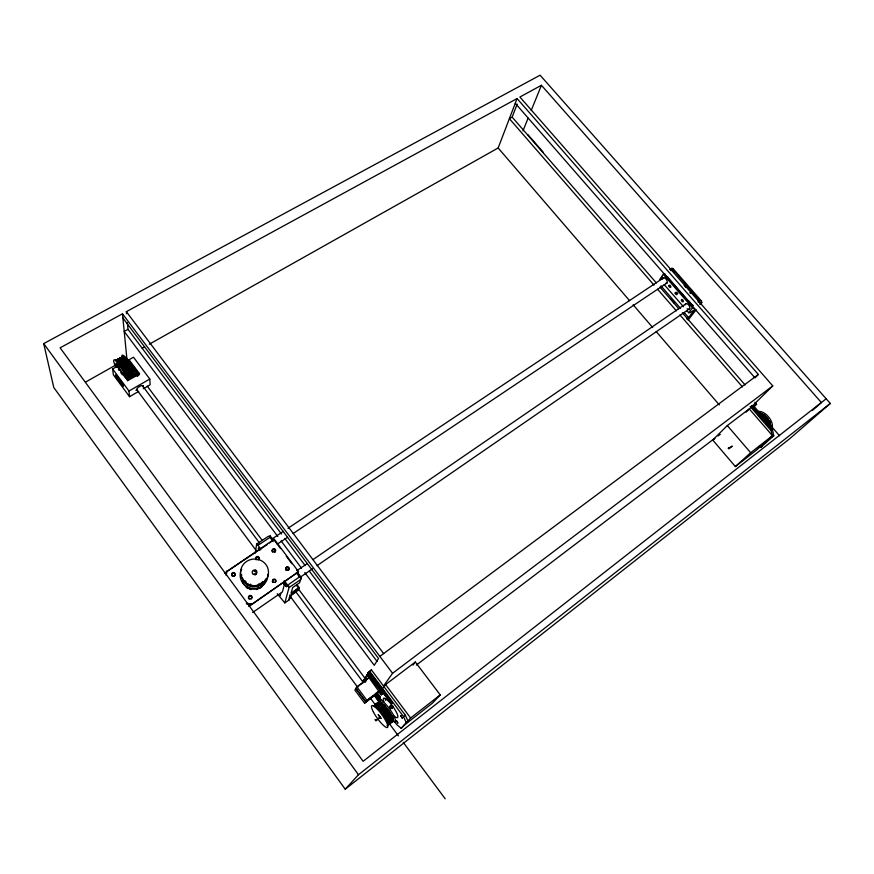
<?xml version="1.0" encoding="UTF-8"?>
<svg xmlns="http://www.w3.org/2000/svg" width="874" height="874" viewBox="0 0 874 874"><rect width="100%" height="100%" fill="white"/><g stroke="black" fill="none" stroke-linecap="round" stroke-linejoin="round"><path stroke-width="1.31" d="M133.93 375.514L127.091 379.502L133.383 376.181M126.774 379.36C142.462 372.586 129.319 375.35 127.954 379.185M241.639 574.502L241.672 575.671M767.001 424.469L769.885 422.186M121.442 357.914L121.879 356.887M133.93 375.438C120.459 380.867 133.788 377.109 133.831 374.4M770.726 426.053L770.442 427.834M258.136 585.962L258.212 585.143M379.48 710.125L384.888 705.995L384.079 704.947M387.608 725.136C388.777 720.864 381.676 712.168 377.623 708.071M374.433 695.682L378.923 701.964L379.95 702.237M248.675 585.493L248.467 584.378L247.353 584.804M388.471 710.267L389.301 711.469M227.011 571.41L274.261 539.258L298.558 571.738L248.828 606.436M383.85 704.815C380.441 700.62 372.816 717.652 383.839 704.706M378.988 701.953L378.759 703.133M390.23 705.974L389.564 707.743L391.115 705.296L392.896 706.356L392.207 708.137L392.896 706.356M391.836 708.596L391.312 706.585L390.219 706.421L389.039 707.47M764.422 415.205L765.351 415.948L761.44 418.875M241.88 577.157L244.654 582.51L244.96 580.544M387.586 724.546L387.969 724.961L393.497 720.537L392.12 716.265L388.362 710.125L381.042 702.314L375.612 706.465L373.897 705.842L374.542 706.553M254.29 586.64C251.231 586.487 244.764 585.602 245.867 581.45M379.753 710.278L380.496 711.37L386.068 707.164L385.172 706.116M767.448 418.133L766.64 417.204M255.153 553.209L256.694 544.065L268.209 536.407L270.186 535.948M250.423 586.137L250.674 584.116M255.973 586.487C251.876 586.039 263.62 586.268 264.112 581.68M255.132 574.961C259.228 565.478 250.794 573.759 255.809 570.93M256.694 544.065L257.601 544.753L259.512 544.316L269.957 537.368L270.208 535.959L273.398 540.241M298.558 571.738L251.406 604.666L246.402 603.879M387.39 708.814L388.264 709.983M258.212 585.897L258.584 583.952M226.158 575.496L227.087 570.744M259.851 585.252L260.299 583.22M669.702 269.563L671.735 268.209L672.947 268.493L670.675 270.689M261.446 584.302L261.883 582.259M261.818 583.056L262.506 583.406L262.899 581.45M663.595 273.617L659.848 279.614L662.263 277.08M269.629 542.951L274.261 539.258M367.342 700.435L373.296 695.737L364.578 703.177L354.866 690.078L355.816 688.559L365.583 701.724M384.036 716.09L389.531 711.829L390.263 712.955M261.293 583.373L261.49 584.214M285.121 581.494L282.422 591.906L252.641 612.477M277.266 593.719L284.826 602.907L289.032 587.557L300.503 579.637L301.377 577.67L297.368 572.295M284.826 602.907L289.185 599.87L290.387 595.631L298.438 590.037L298.023 588.617L297.247 588.857M291.424 593.195L292.036 594.003L298.897 588.53L299.181 587.601L296.799 584.411M127.276 379.556L133.744 376.017M296.461 590.343L295.773 592.135A5.255 0.885 -36.9 0 0 291.413 595.227L291.053 595.533A5.255 0.885 -36.9 0 0 289.676 596.92M388.482 710.453L383.096 714.517L383.5 715.38M757.594 413.205C761.538 411.96 771.283 418.143 762.532 419.913M121.464 357.444C102.313 366.741 137.819 350.55 116.799 360.449M149.323 344.192L498.158 147.979L517.069 98.554L758.326 374.465L755.005 377.874L515.267 103.274M654.047 285.153L509.378 118.656L512.153 117.116L517.168 104.104M522.991 130.827L528.104 118.176M531.173 110.583L541.421 85.281L821.374 402.543L812.372 410.485M265.729 578.97L265.226 580.03M259.851 584.302L259.917 585.165M245.561 583.417L245.823 582.477L244.775 582.466M289.032 587.557L288.278 586.006L289.119 584.116L299.531 576.938L301.377 577.67L299.563 582.794L292.681 587.557L291.075 593.217L299.181 587.601M252.695 586.53L253.416 585.722L254.115 586.64M364.578 703.177L376.541 694.098L379.513 690.493L365.703 701.549L355.926 688.373L356.876 686.833L368.806 678.027L366.872 674.739L381.348 694.83L378.803 690.897M244.327 582.204L244.654 581.112L243.551 581.079M366.25 680.464L364.873 677.929L366.304 679.852M369.276 671.669L392.437 702.663L391.257 703.712L368.129 672.729L371.395 669.823L405.339 715.216L408.092 721.323L401.177 728.315L396.61 724.47L394.218 721.236M365.037 682.386L363.202 680.595L365.529 677.634M364.633 678.3L367.528 674.444M366.632 675.11L369.036 672.051L368.129 672.729M766.64 417.39L762.827 420.23M369.451 672.904L371.395 669.823M264.778 580.817L264.09 581.789M689.695 303.431L690.176 302.83L667.474 276.927L667.059 277.506L691.083 304.491A5.452 4.436 34.8 0 0 693.038 305.255M667.528 276.894L667.113 277.473L666.261 276.064M674.52 272.524L674.979 271.912L698.413 299.181A5.463 4.436 34.8 0 1 698.752 301.049M383.391 686.188L392.579 673.297L772.769 385.904L519.899 97.014L541.421 85.281M262.615 582.117L263.872 582.051M383.249 687.849L385.587 684.571L415.336 662.011L440.245 694.906L432.335 703.242L403.548 725.737M375.951 693.475L379.174 697.813L380.321 696.786L377.612 693.158M380.321 696.786L379.174 697.813M367.768 674.062L382.495 693.792L381.348 694.83M280.794 593.533L280.237 595.729M412.976 665.114L415.336 662.011M697.594 297.739L697.168 298.296M686.953 310.729L688.701 312.739L692.525 307.79L693.716 308.118M386.363 707.569L380.922 711.665L381.414 712.572L387.182 708.541L386.286 707.416M686.669 318.944L688.592 317.612L695.049 309.309L690.176 312.673L688.701 312.739M688.089 320.092L696.152 309.767M700.183 304.6L701.8 302.535L701.461 301.049L672.947 268.493M391.257 703.712L392.437 702.663M390.219 706.421L391.727 707.798M389.706 706.629L391.115 705.296M390.58 705.963L392.218 705.449M390.241 708.65L392.743 707.481M357.816 686.898L355.926 688.373M758.643 412.998L758.359 413.664M345.23 789.2L358.471 774.735L830.3 403.46L540.099 75.197L43.7 343.613L53.795 387.521L345.23 789.2L789.779 438.661L830.3 403.46M401.177 728.315L410.616 718.024L440.245 694.906M392.929 721.454L393.191 720.602M712.736 440.037L727.321 425.551L749.247 408.912L772.474 435.733L756.753 449.87L735.373 466.574L712.736 440.037L714.888 438.409M746.156 412.091L772.769 385.904M385.041 717.499L390.47 713.304L391.137 714.408L385.663 718.504L385.03 717.838M753.891 406.847L756.578 404.203L754.918 402.302M258.278 585.034L259.534 585.405M752.033 406.628L762.368 418.537L761.713 419.149L765.613 416.286M735.373 466.574L750.668 452.743L772.474 435.733M758.676 446.385L760.883 447.193L773.752 435.787L772.507 429.768L751.487 405.525M358.231 686.494L358.799 685.992M408.092 721.323L406.301 722.732L403.537 716.625L369.582 671.177M773.752 435.787L772.463 436.792L771.218 430.773L750.187 406.508M760.883 447.193L762.15 446.199M826.17 398.784L363.136 761.298L60.109 347.83L122.48 313.81L392.579 673.297M387.925 723.464C395.256 719.193 394.403 714.877 387.543 722.579M387.586 724.535L393.224 719.761M387.127 725.573L392.481 721.411M387.477 725.584L393.289 721.159L392.95 720.657M403.537 716.625L405.339 715.216M771.218 430.773L772.507 429.768M766.848 424.087L769.786 421.934M391.29 714.681L385.816 718.909M391.891 715.806L386.428 719.903L385.838 719.247M767.339 425.376L770.202 423.027L765.569 416.133M392.022 716.057L386.526 720.242M767.448 425.747L770.333 423.519L769.885 422.24M387.116 721.279L392.459 717.019L392.033 716.112M768.617 425.889L770.584 424.48M392.95 718.188L387.553 722.361L387.018 721.706L392.339 717.193L392.994 718.264M768.683 426.239L770.234 424.709L770.715 425.671M768.77 427.08L770.682 425.594M764.783 420.656L767.667 418.438L768.355 419.356M375.831 720.373L375.066 719.597L375.962 720.842L380.146 717.041M375.918 720.526L380.234 717.193M728.785 448.668C730.85 444.855 724.448 451.814 731.997 446.188M728.916 448.744L732.128 446.264M389.181 711.36L383.631 715.478M765.416 421.53L768.301 419.302M765.657 421.891C768.191 416.953 770.89 422.044 766.203 422.798M390.143 712.834L384.789 717.051L384.189 716.472M766.4 423.169L769.284 420.951L769.732 421.869M360.241 684.801L361.028 684.2M379.851 710.442L385.226 706.203M761.593 417.488L764.488 415.347M761.713 419.028L762.368 418.537M382.036 713.118L387.455 708.956M382.353 713.829L388.198 709.917M763.537 421.049L767.383 418.089M758.719 414.757L760.686 413.26L757.933 414.582M382.135 703.144L382.867 704.073L377.251 708.093L376.727 707.284L382.069 703.078M759.047 414.855L760.97 413.38L761.691 414.09M758.905 415.893L761.789 413.686M760.205 415.314L762.073 413.784M760.074 416.483L762.849 414.571L762.128 413.839M379.36 710.147L378.726 709.175L384.189 705.11M760.424 416.679C762.565 412.812 766.859 415.806 761.254 417.237M373.602 706.072L379.294 701.724L379.709 702.237M373.537 706.17L379.338 701.756M375.022 706.094L380.485 702.03L381.097 702.499M381.25 702.488L375.842 706.618L376.53 707.503L381.971 703.373L379.677 701.724M416.374 665.07L713.971 438.879M718.111 435.951L720.263 434.323M381.599 694.48L382.495 693.792M752.274 407.47L756.578 404.203M368.806 678.027L369.702 677.35M256.333 586.432L256.847 585.394L257.797 586.072M379.873 656.396L758.326 374.465M293.62 591.665L296.92 589.382M292.036 594.003L298.624 589.426M291.501 597.39L288.606 599.4L289.185 599.87M699.779 303.933L701.8 302.535M361.77 683.643L362.972 682.845M698.228 302.175L700.325 300.732L701.461 301.049M300.197 577.277L312.553 568.755M317.043 565.664L689.794 308.609M297.193 570.449L307.32 563.501M312.936 559.644L686.265 303.529M277.287 544.163L287.491 537.324M293.151 533.522L667.233 282.805M272.098 538.876L283.449 531.305M287.994 528.278L663.814 277.692M674.979 271.912L673.614 270.864A5.419 4.392 33.1 0 0 671.658 270.11M224.421 573.136L260.834 548.828M261.785 548.195L267.389 544.447M759.539 413.14L758.807 413.031M142.528 386.592L143.347 385.751L142.648 386.155A3.518 1.278 -34.3 0 0 140.703 385.882L138.398 387.204A3.518 1.278 -34.3 0 0 136.661 389.607L135.983 390.372L137.622 390.121M143.281 388.755L150.142 384.779L149.793 379.054L133.482 357.215L129.046 359.717L139.578 373.853L127.691 380.649L117.138 366.435L112.648 368.959L113.369 374.815L129.549 396.687L138.704 391.399M129.549 396.687L128.981 391.028L149.793 379.054M127.91 377.787L133.82 374.345L132.455 370.5L126.544 373.952L127.899 377.666M127.101 375.263L133.023 371.832L127.08 375.197M133.471 373.023L127.538 376.399L133.449 372.969L133.209 372.291L127.265 375.667L133.198 372.258M133.733 373.93L133.558 373.296L127.68 376.858M130.139 366.14L129.691 365.387L123.726 368.773L120.557 364.196L126.555 360.875L132.509 370.609M130.281 366.37C122.513 372.182 120.852 368.369 129.723 365.463M124.654 370.325L130.532 366.796L131.111 367.823L125.124 371.166L124.294 369.713L130.237 366.293M131.854 369.243L131.351 368.282L125.408 371.679L126.544 373.952L132.477 370.543C131.788 366.282 118.34 380.037 132.072 369.691M131.788 369.134L125.878 372.586L131.734 369.025M132.717 371.089C119.137 380.682 131.952 368.599 133.001 371.756M133.58 373.384C115.16 384.352 146.22 367.233 127.779 377.24M120.929 364.687L126.916 361.333L120.896 364.644M127.855 362.612L121.879 365.977L127.954 362.765M122.852 367.408L128.773 363.955L129.254 364.698M123.431 368.293L129.396 364.917M131.067 367.757C122.579 371.472 123.649 373.788 131.384 368.358M125.594 359.695L124.785 358.81L118.788 362.131L119.618 363.049L125.638 359.749L119.64 363.092L120.579 364.229L126.599 360.918L125.681 359.804M125.943 360.11L120.011 363.518L125.987 360.164M128.402 363.398L122.458 366.807L128.511 363.551M122.83 367.364L128.795 363.988M123.387 368.227L129.352 364.851M124.611 370.248L130.576 366.872M118.307 361.65C137.131 351.282 104.432 367.823 124.818 358.832M119.137 362.502L125.102 359.148L119.159 362.546M85.565 382.069L116.264 364.775M115.685 360.405L122.24 356.887M115.597 360.525L122.644 357.051L115.521 360.787M117.564 360.984C127.975 354.112 123.802 360.241 117.597 361.006M142.2 348.191L144.571 346.858M124.774 358.788L118.842 362.197L118.351 361.694M116.69 360.328L120.251 358.329M127.375 322.593L127.986 329.345L124.206 331.432L277.823 536.56M126.555 313.766L126.369 311.679L517.069 98.554M375.689 706.629L377.743 708.235M260.037 584.127L261.151 584.498M273.027 551.428L274.709 551.734M286.432 569.411L287.677 569.356L288.387 570.296M250.762 586.225L251.701 585.514L252.247 586.52M391.279 714.746L391.836 715.719M665.409 274.207L663.453 274.458L692.525 307.79M249.003 585.635L250.04 585.056L250.346 586.061M246.512 603.268L251.515 604.054M254.684 573.836L255.896 574.436M243.475 579.451L242.611 579.451M286.344 569.75L287.47 570.176M245.867 583.734L247.025 583.471L247.058 584.608M677.82 293.653L676.651 292.309M385.095 695.158L383.118 692.503M134.29 366.785L134.072 367.211M138.584 372.543L138.66 373.559M770.54 424.403L769.983 423.54L770.726 425.78M393.005 719.16L387.608 723.333M374.968 706.585L374.443 705.908M245.594 583.504L244.556 582.466M387.783 724.142L393.486 720.263L392.972 719.99M375.274 681.359L374.061 680.376L376.038 683.02L375.907 682.397M383.577 692.667L384.975 694.535M684.222 285.481L685.729 287.207M688.537 300.689L692.995 305.791M664.218 284.64L683.457 306.719M660.952 285.842L680.562 308.38M684.134 312.488L688.592 317.612M527.983 134.771L543.409 152.502M670.566 298.821L674.488 303.333M512.153 117.116L656.385 282.957M659.968 287.076L678.781 308.708M682.365 312.826L745.074 384.931M657.609 289.261L676.367 310.849M679.939 314.957L742.441 386.909M753.65 405.929L759.014 412.102M771.524 426.523L779.564 435.787M135.131 368.817L134.377 367.801M498.158 147.979L629.597 300.678M633.147 304.808L652.681 327.499M656.243 331.628L719.291 404.881M727.321 425.551L750.668 452.743M390.099 707.077L390.776 707.984M126.369 311.679L383.642 653.588M122.884 317.961L378.551 658.504L374.247 665.311L304.797 572.568M127.986 329.345L281.537 534.069M284.804 538.428L305.223 565.653M309.309 571.093L377.098 661.476M281.1 540.919L301.519 568.198M385.587 684.571L410.616 718.024M274.119 539.957L280.587 548.61M286.246 556.181L291.905 563.741M296.756 570.23L298.373 572.394M269.957 537.368L273.158 541.64M296.33 572.667L299.531 576.938M372.226 676.323L380.201 686.997M381.796 689.138L392.164 703.013M368.369 672.346L391.53 703.362M391.683 706.116L392.35 707.022M365.758 677.263L367.189 679.185M296.526 585.351L298.897 588.53M376.727 693.836L379.425 697.463M130.15 363.169L126.894 358.788L122.48 313.81M147.28 386.155L262.276 540.471M298.154 588.628L365.037 678.366M364.316 679.568L365.922 681.72M375.558 694.666L379.578 700.063M375.317 695.016L379.327 700.402M135.219 373.165L137.633 376.399M375.001 695.442L378.999 700.817M374.673 695.343L379.502 701.811M142.473 385.74L259.84 543.431M295.696 591.611L363.344 682.507M257.601 544.753L260.834 549.101M284.247 580.587L288.278 586.006M370.215 697.922L375.044 704.433M389.564 723.956L398.435 735.886M403.275 742.397L445.205 798.803M289.862 594.921L290.387 595.631M136.748 389.662L256.89 551.494M290.179 596.33L357.553 687.084M356.876 686.833L366.709 700.074M112.648 368.959L128.981 391.028M43.7 343.613L358.471 774.735M387.608 723.617L388.1 724.371M378.912 702.051L379.054 702.259A13.416 3.004 54.1 0 1 389.138 708.344A13.416 3.004 54.1 0 1 393.508 721.465M374.596 706.443C373.264 705.263 379.764 700.369 380.43 702.521C380.977 701.035 373.843 705.056 375.143 706.64M129.046 359.717L129.177 361.202A3.441 0.71 58.3 0 1 131.166 364.895M756.742 412.069A11.318 6.435 50.2 0 1 768.465 416.778A11.318 6.435 50.2 0 1 771.338 429.265M662.612 279.068A3.157 1.824 56.3 0 1 664.841 278.096A3.157 1.824 56.3 0 1 667.201 281.526A3.157 1.824 56.3 0 1 665.573 283.384M685.085 304.851A3.179 1.846 55.1 0 1 687.707 304.141A3.179 1.846 55.1 0 1 689.783 308.052A3.179 1.846 55.1 0 1 687.15 308.751M392.699 715.697A10.095 2.261 54.1 0 1 393.038 716.604M134.203 376.388A12.575 2.589 58.2 0 1 134.039 376.279M121.901 357.04A12.575 2.589 58.2 0 1 129.319 361.989A12.575 2.589 58.2 0 1 135.437 376.574M125.441 358.449A9.68 1.988 58.2 0 1 125.747 358.722M126.391 359.367A9.68 1.988 58.2 0 1 126.741 359.749M127.091 360.154A9.68 1.988 58.2 0 1 127.451 360.58M128.194 361.519A9.68 1.988 58.2 0 1 128.565 362.033M128.948 362.557A9.68 1.988 58.2 0 1 129.319 363.092M129.702 363.65A9.68 1.988 58.2 0 1 130.062 364.218M130.783 365.365A9.68 1.988 58.2 0 1 131.133 365.955M131.461 366.534A9.68 1.988 58.2 0 1 132.094 367.681M132.378 368.249A9.68 1.988 58.2 0 1 132.903 369.341M133.34 370.358A9.68 1.988 58.2 0 1 133.525 370.838M124.523 376.181A9.701 1.945 58.2 0 1 117.629 365.288M117.433 364.808A9.701 1.945 58.2 0 1 116.898 363.147M115.98 367.331A12.607 2.513 58.2 0 1 118.045 362.655A12.607 2.513 58.2 0 1 127.615 380.616M125.758 376.803A8.62 1.726 58.2 0 1 120.678 370.62A8.62 1.726 58.2 0 1 117.367 363.3M116.734 366.829A8.631 1.715 58.2 0 1 119.629 366.075A8.631 1.715 58.2 0 1 125.343 377.688M383.883 701.724A11.908 2.698 54.1 0 1 387.335 700.096A11.908 2.698 54.1 0 1 397.004 713.479A11.908 2.698 54.1 0 1 394.316 716.145M385.663 700.369A11.897 2.72 54.1 0 1 385.117 698.621M136.115 370.576A3.354 0.699 58.2 0 1 133.045 366.053M138.016 375.602A3.354 0.699 58.2 0 1 136.136 371.341A3.354 0.699 58.2 0 1 139.141 374.968M138.398 373.919A3.354 0.699 58.2 0 1 137.142 371.068M118.394 369.582A3.452 0.677 58.2 0 1 118.7 370.161M120.907 372.881A3.365 0.666 58.1 0 1 122.338 374.815M267.892 574.316A13.886 13.241 -5.2 0 1 252.389 588.311A13.886 13.241 -5.2 0 1 240.732 571.454M241.071 570.514A13.886 13.241 -5.2 0 1 241.705 569.149M284.509 581.975A3.682 0.808 55.8 0 1 286.781 586.509A3.78 0.819 55.8 0 1 283.504 583.286M283.613 583.395A3.682 0.808 55.8 0 0 286.781 586.509A3.78 0.819 55.8 0 0 284.869 582.423M259.075 550.216A3.66 0.798 56.2 0 1 258.518 547.943A3.66 0.798 56.2 0 1 260.692 549.91M271.88 539.498A3.736 0.852 56.2 0 1 272.644 540.198M298.515 574.819A3.758 0.863 55.7 0 1 299.17 576.01M286.443 570.23A1.584 1.519 1.9 0 1 286.06 567.98A1.584 1.519 1.9 0 1 288.442 567.914A1.584 1.519 1.9 0 1 288.202 570.176M272.24 550.609A1.584 1.497 1.1 0 1 274.644 549.604A1.584 1.497 1.1 0 1 274.709 552.095M272.513 551.734A1.584 1.497 1.1 0 1 272.262 551.199M291.446 597.128A5.255 0.885 -36.9 0 1 289.36 597.346M249.254 599.116A1.715 1.639 -9.5 0 1 248.872 596.647A1.715 1.639 -9.5 0 1 251.483 596.658A1.715 1.639 -9.5 0 1 251.002 599.127M231.818 575.551A1.715 1.617 -8.2 0 1 233.347 573.213A1.715 1.617 -8.2 0 1 234.909 575.485M234.68 575.835A1.715 1.617 -8.2 0 1 233.795 576.392M232.943 576.414A1.715 1.617 -8.2 0 1 232.047 575.89M256.06 559.786A1.682 1.595 -2.5 0 1 256.191 557.579A1.682 1.595 -2.5 0 1 258.529 557.601A1.682 1.595 -2.5 0 1 258.595 559.819M272.262 550.336A1.672 1.584 1.1 0 1 274.676 549.582A1.672 1.584 1.1 0 1 275.091 551.964M272.513 551.931A1.672 1.584 1.1 0 1 272.251 551.505M286.257 570.274A1.672 1.606 1.9 0 1 286.071 567.914A1.672 1.606 1.9 0 1 288.54 567.936A1.672 1.606 1.9 0 1 288.311 570.285M272.928 582.51A1.693 1.617 -2.4 0 1 272.896 580.194A1.693 1.617 -2.4 0 1 275.31 580.216A1.693 1.617 -2.4 0 1 275.234 582.521M261.883 586.836A12.269 11.712 -5.7 0 1 260.66 587.743M260.015 588.147A12.269 11.712 -5.7 0 1 259.338 588.508M257.917 589.109A12.269 11.712 -5.7 0 1 256.443 589.535M251.067 589.589A12.269 11.712 -5.7 0 1 249.582 589.185M248.161 588.617A12.269 11.712 -5.7 0 1 247.484 588.257M246.829 587.874A12.269 11.712 -5.7 0 1 246.206 587.437M265.674 580.631A12.291 11.723 -5.5 0 1 265.15 582.018M264.822 582.685A12.291 11.723 -5.5 0 1 252.695 589.174A12.291 11.723 -5.5 0 1 242.054 580.806M697.976 299.749A5.452 4.436 34.8 0 1 698.315 301.617M689.772 292.735A2.491 2.021 34.4 0 1 690.526 293.358M378.256 714.703L381.009 718.417L378.256 714.703M127.495 362.12L121.519 365.463L127.495 362.12M122.863 357.171L116.887 360.503L122.873 357.171M123.278 357.433L117.291 360.776L123.3 357.455M379.589 698.118L381.086 700.555L379.589 698.118M400.707 715.609L402.237 718.111L400.707 715.609M396.359 720.624L397.856 723.071L396.359 720.624M668.938 285.962A1.311 0.754 56.1 0 0 670.5 287.491A1.311 0.754 56.1 0 0 670.238 285.579A1.311 0.754 56.1 0 0 668.938 285.962M675.209 293.129A1.278 0.743 55.7 0 0 676.727 294.614A1.278 0.743 55.7 0 0 676.487 292.768A1.278 0.743 55.7 0 0 675.209 293.129M681.436 300.295A1.311 0.765 55.4 0 0 683.009 301.836A1.311 0.765 55.4 0 0 682.758 299.935A1.311 0.765 55.4 0 0 681.436 300.295M373.559 712.354A13.46 2.917 54.2 0 0 387.488 727.507A13.46 2.917 54.2 0 0 377.95 709.819A13.46 2.917 54.2 0 0 373.559 712.354M132.203 367.309A3.354 0.699 58.2 0 0 135.372 371.275A3.354 0.699 58.2 0 0 133.241 366.698A3.354 0.699 58.2 0 0 132.203 367.309M115.914 376.552A3.376 0.655 58.1 0 0 119.082 380.561A3.376 0.655 58.1 0 0 116.898 375.973A3.376 0.655 58.1 0 0 115.914 376.552M120.208 382.353A3.376 0.655 58 0 0 123.376 386.374A3.376 0.655 58 0 0 121.202 381.796A3.376 0.655 58 0 0 120.208 382.353M248.194 584.291A13.984 13.329 -4.7 0 0 268.482 571.53A13.984 13.329 -4.7 0 0 246.883 561.25A13.984 13.329 -4.7 0 0 248.194 584.291M253.318 574.284A2.404 2.294 -4.7 0 0 256.956 572.328A2.404 2.294 -4.7 0 0 253.384 570.307A2.404 2.294 -4.7 0 0 253.318 574.284M232.79 575.682A1.715 1.628 -8.1 0 0 235.139 573.934A1.715 1.628 -8.1 0 0 232.397 572.896A1.715 1.628 -8.1 0 0 232.79 575.682M249.625 598.624A1.715 1.65 -9.3 0 0 251.963 596.833A1.715 1.65 -9.3 0 0 249.21 595.806A1.715 1.65 -9.3 0 0 249.625 598.624M256.639 559.469A1.693 1.606 -2.4 0 0 259.152 558.038A1.693 1.606 -2.4 0 0 256.595 556.694A1.693 1.606 -2.4 0 0 256.639 559.469M273.016 551.56A1.672 1.595 1.2 0 0 275.627 550.369A1.672 1.595 1.2 0 0 273.234 548.817A1.672 1.595 1.2 0 0 273.016 551.56M286.574 569.706A1.672 1.606 2.1 0 0 289.141 568.417A1.672 1.606 2.1 0 0 286.683 566.931A1.672 1.606 2.1 0 0 286.574 569.706M273.376 582.084A1.693 1.617 -2.2 0 0 275.933 580.707A1.693 1.617 -2.2 0 0 273.409 579.276A1.693 1.617 -2.2 0 0 273.376 582.084"/></g></svg>
